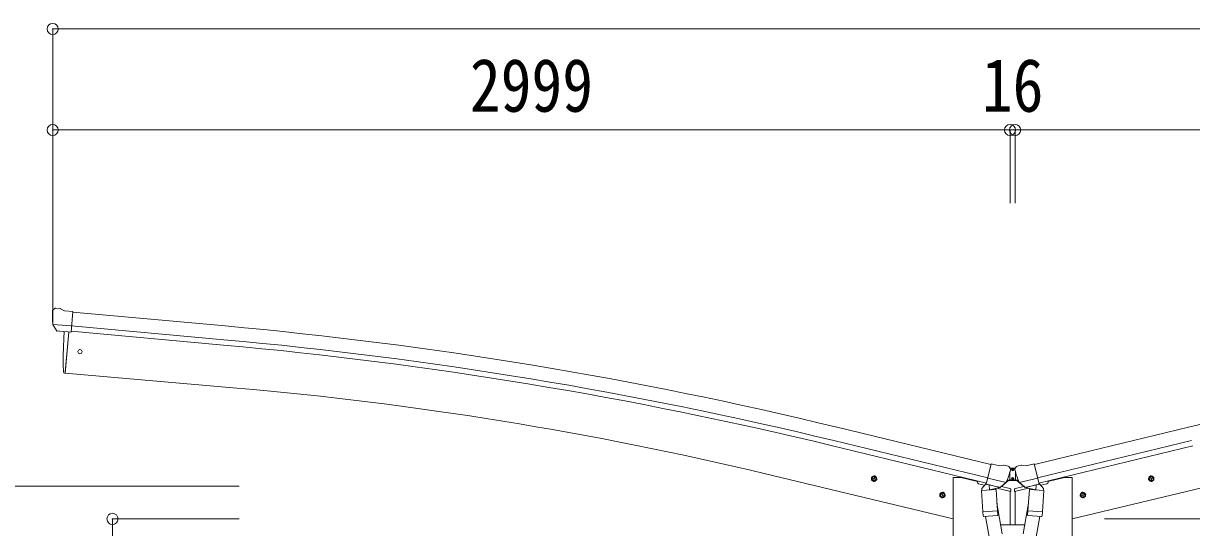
# Model space of a CAD drawing. Units: millimetres at full size. Extents: x -9783 to 9892, y -6828 to 6752.
# Drawn here: x -7726 to -4066, y -1755 to -175 of the extents above; entities that cross this region are included whole.
import ezdxf
from ezdxf.enums import TextEntityAlignment as Align

# ---------------------------------------------------------------- set-up
doc = ezdxf.new("R2010")
doc.units = ezdxf.units.MM
doc.header["$LTSCALE"] = 35
doc.header["$PDMODE"] = 32
doc.header["$PDSIZE"] = 35
for name, color, linetype, lineweight in [('0-1_本体', 4, 'Continuous', 9), ('0-2_部品', 7, 'Continuous', 9), ('0-7_合掌部品', 3, 'Continuous', 9), ('0-A_寸法', 6, 'Continuous', 9)]:
    doc.layers.add(name, color=color, linetype=linetype, lineweight=lineweight)
doc.styles.add('ＭＳ ゴシック', font='')
doc.styles.get('ＭＳ ゴシック').set_extended_font_data('MS Gothic')

msp = doc.modelspace()

# ---------------------------------------------------------------- linework, layer by layer
at = {"layer": '0-1_本体'}
for p, q in [((-7093.62, -1123.14), (-7570.95, -1080.09)), ((-7093.62, -1123.14), (-7570.95, -1080.09)), ((-7097.49, -1166.13), (-7574.67, -1123.09)), ((-7097.49, -1166.13), (-7574.67, -1123.09)), ((-7583.4, -1142.08), (-7594.65, -1270.68)), ((-7583.4, -1142.08), (-7594.65, -1270.68)), ((-7099.01, -1182.9), (-7576.18, -1139.87)), ((-7099.01, -1182.9), (-7576.18, -1139.87)), ((-7594.65, -1270.68), (-7056.71, -1317.74)), ((-7594.65, -1270.68), (-7056.71, -1317.74)), ((-4694.81, -1557.44), (-5176.98, -1440.14)), ((-4694.81, -1557.44), (-5176.98, -1440.14)), ((-4558.45, -1557.44), (-4076.28, -1440.14)), ((-4558.45, -1557.44), (-4076.28, -1440.14)), ((-4708.82, -1615.79), (-5191.19, -1498.66)), ((-4708.82, -1615.79), (-5191.19, -1498.66)), ((-4704.89, -1599.42), (-5187.22, -1482.3)), ((-4704.89, -1599.42), (-5187.22, -1482.3)), ((-4548.37, -1599.42), (-4066.04, -1482.3)), ((-4548.37, -1599.42), (-4066.04, -1482.3)), ((-4544.44, -1615.79), (-4062.07, -1498.66)), ((-4544.44, -1615.79), (-4062.07, -1498.66)), ((-5400.71, -1586.58), (-4812.63, -1727.77)), ((-5400.71, -1586.58), (-4812.63, -1727.77)), ((-4812.63, -1597.77), (-4788.63, -1597.77)), ((-4812.63, -1597.77), (-4788.63, -1597.77)), ((-4812.63, -1597.77), (-4812.63, -4777.77)), ((-4812.63, -1597.77), (-4812.63, -4777.77)), ((-4737.37, -1610.07), (-4788.63, -1597.77)), ((-4737.37, -1610.07), (-4788.63, -1597.77)), ((-4516.64, -1610.25), (-4464.63, -1597.77)), ((-4516.64, -1610.25), (-4464.63, -1597.77)), ((-4440.63, -1597.77), (-4464.63, -1597.77)), ((-4440.63, -1597.77), (-4464.63, -1597.77)), ((-3852.54, -1586.58), (-4440.63, -1727.77)), ((-3852.54, -1586.58), (-4440.63, -1727.77)), ((-4440.63, -1597.77), (-4440.63, -4777.77)), ((-4440.63, -1597.77), (-4440.63, -4777.77)), ((-4662.6, -1624.5), (-4662.6, -1625.05)), ((-4662.6, -1624.5), (-4662.6, -1625.05)), ((-4634.63, -1746.33), (-4634.63, -1641.21)), ((-4634.63, -1746.33), (-4634.63, -1641.21)), ((-4618.63, -1746.33), (-4618.63, -1641.21)), ((-4618.63, -1746.33), (-4618.63, -1641.21)), ((-4590.66, -1624.5), (-4590.66, -1625.05)), ((-4590.66, -1624.5), (-4590.66, -1625.05))]:
    msp.add_line(p, q, dxfattribs=at)
for centre, radius, start, end in [((-8269.67, -14177.17), 13106.9, 76.35206, 84.85206), ((-8269.67, -14177.17), 13106.9, 76.35206, 84.85206), ((-983.58, -14177.17), 13106.9, 95.14794, 103.64794), ((-983.58, -14177.17), 13106.9, 95.14794, 103.64794), ((-8269.67, -14177.17), 13063.74, 76.35206, 84.85206), ((-8269.67, -14177.17), 13063.74, 76.35206, 84.85206), ((-8269.67, -14177.17), 13046.9, 76.35206, 84.85206), ((-8269.67, -14177.17), 13046.9, 76.35206, 84.85206), ((-8035.31, -12580.39), 11305.08, 76.52357, 85.03409), ((-8035.31, -12580.39), 11305.08, 76.52357, 85.03409)]:
    msp.add_arc(centre, radius, start, end, dxfattribs=at)
at = {"layer": '0-2_部品'}
for p, q in [((-7634.11, -1075.09), (-7634.23, -1076.43)), ((-7633.05, -1073.05), (-7627.56, -1068.45)), ((-7623.91, -1067.3), (-7610.25, -1068.49)), ((-7597.29, -1075.65), (-7609.01, -1068.88)), ((-7597.29, -1075.65), (-7570.72, -1077.97)), ((-7576.38, -1142.63), (-7570.72, -1077.97)), ((-7633.59, -1117.94), (-7574.67, -1123.09)), ((-7622.34, -1137.42), (-7633.27, -1118.49)), ((-7619.95, -1138.82), (-7612.24, -1139.5)), ((-7594.41, -1268.35), (-7583.35, -1142.02)), ((-7586.34, -1141.76), (-7576.38, -1142.63)), ((-7597.26, -1270.73), (-7594.65, -1271.12)), ((-7594.65, -1271.12), (-7594.41, -1268.35)), ((-4668.45, -1561.88), (-4694.38, -1555.66)), ((-4668.45, -1561.88), (-4655.19, -1559.19)), ((-4640.71, -1562.37), (-4653.89, -1559.21)), ((-4637.61, -1564.62), (-4633.75, -1570.92)), ((-4633.39, -1573.2), (-4633.67, -1574.35)), ((-4619.86, -1573.2), (-4619.59, -1574.35)), ((-4615.65, -1564.62), (-4619.5, -1570.92)), ((-4612.55, -1562.37), (-4599.37, -1559.21)), ((-4584.81, -1561.88), (-4598.07, -1559.19)), ((-4584.81, -1561.88), (-4558.88, -1555.66)), ((-5050.88, -1604.01), (-5070.32, -1599.34)), ((-5067.9, -1599.92), (-5062.73, -1594.47)), ((-5065.77, -1607.12), (-5067.9, -1599.92)), ((-5062.93, -1611.39), (-5058.26, -1591.95)), ((-5062.73, -1594.47), (-5055.43, -1596.23)), ((-5055.43, -1596.23), (-5053.3, -1603.42)), ((-4737.37, -1609.04), (-4737.37, -1612.78)), ((-4647.45, -1613.5), (-4704.95, -1599.7)), ((-4605.81, -1613.5), (-4548.3, -1599.7)), ((-4515.89, -1609.04), (-4515.89, -1612.78)), ((-4202.38, -1604.01), (-4182.93, -1599.34)), ((-4197.82, -1596.23), (-4199.96, -1603.42)), ((-4190.53, -1594.47), (-4197.82, -1596.23)), ((-4190.32, -1611.39), (-4194.99, -1591.95)), ((-4185.36, -1599.92), (-4190.53, -1594.47)), ((-4187.49, -1607.12), (-4185.36, -1599.92)), ((-4853.96, -1651.28), (-4848.8, -1645.84)), ((-4849, -1662.76), (-4844.33, -1643.31)), ((-4848.8, -1645.84), (-4841.5, -1647.59)), ((-4714.41, -1622.24), (-4733.54, -1617.64)), ((-4724.52, -1639.06), (-4678.83, -1635.86)), ((-4719.85, -1705.9), (-4724.52, -1639.06)), ((-4710.11, -1617.29), (-4723.42, -1632.61)), ((-4723.42, -1632.61), (-4722.98, -1638.95)), ((-4709.16, -1617.23), (-4710.11, -1617.29)), ((-4706.08, -1619.7), (-4707.61, -1619.33)), ((-4669.37, -1628.51), (-4706.08, -1619.7)), ((-4700.13, -1621.52), (-4699.11, -1636.13)), ((-4671.92, -1630.52), (-4697.73, -1636.95)), ((-4680.61, -1632.68), (-4680.38, -1635.97)), ((-4678.83, -1635.86), (-4674.16, -1702.7)), ((-4632.82, -1641.83), (-4675.84, -1631.5)), ((-4667.01, -1628.98), (-4674.53, -1627.18)), ((-4671.21, -1628.74), (-4671.16, -1629.48)), ((-4667.84, -1628.88), (-4669.37, -1628.51)), ((-4664.3, -1628.41), (-4647.92, -1613.92)), ((-4661.27, -1625.74), (-4635.12, -1632.02)), ((-4632.82, -1634.93), (-4632.82, -1641.83)), ((-4620.44, -1641.83), (-4577.41, -1631.5)), ((-4620.44, -1634.93), (-4620.44, -1641.83)), ((-4591.98, -1625.74), (-4618.14, -1632.02)), ((-4588.96, -1628.41), (-4605.34, -1613.92)), ((-4586.25, -1628.98), (-4578.73, -1627.18)), ((-4585.41, -1628.88), (-4583.88, -1628.51)), ((-4583.88, -1628.51), (-4547.18, -1619.7)), ((-4582.04, -1628.74), (-4582.1, -1629.48)), ((-4581.34, -1630.52), (-4555.53, -1636.95)), ((-4574.42, -1635.86), (-4579.1, -1702.7)), ((-4528.74, -1639.06), (-4574.42, -1635.86)), ((-4572.65, -1632.68), (-4572.88, -1635.97)), ((-4553.13, -1621.52), (-4554.15, -1636.13)), ((-4547.18, -1619.7), (-4545.65, -1619.33)), ((-4544.1, -1617.23), (-4543.15, -1617.29)), ((-4543.15, -1617.29), (-4529.84, -1632.61)), ((-4538.85, -1622.24), (-4519.72, -1617.64)), ((-4533.41, -1705.9), (-4528.74, -1639.06)), ((-4529.84, -1632.61), (-4530.28, -1638.95)), ((-4404.46, -1645.84), (-4411.76, -1647.59)), ((-4404.26, -1662.76), (-4408.93, -1643.31)), ((-4399.29, -1651.28), (-4404.46, -1645.84)), ((-4836.94, -1655.37), (-4856.39, -1650.7)), ((-4851.83, -1658.48), (-4853.96, -1651.28)), ((-4841.5, -1647.59), (-4839.37, -1654.78)), ((-4675.89, -1677.93), (-4659.98, -1774.11)), ((-4577.37, -1677.93), (-4593.28, -1774.11)), ((-4416.32, -1655.37), (-4396.87, -1650.7)), ((-4411.76, -1647.59), (-4413.89, -1654.78)), ((-4401.43, -1658.48), (-4399.29, -1651.28)), ((-4719.85, -1705.9), (-4674.16, -1702.7)), ((-4719.84, -1705.9), (-4718.95, -1718.59)), ((-4675.14, -1717.31), (-4716.84, -1720.22)), ((-4711.41, -1719.84), (-4700.68, -1783.43)), ((-4673.3, -1715.17), (-4674.17, -1702.7)), ((-4673.7, -1716.53), (-4673.69, -1716.53)), ((-4579.96, -1715.17), (-4579.08, -1702.7)), ((-4579.56, -1716.53), (-4579.56, -1716.53)), ((-4533.41, -1705.9), (-4579.1, -1702.7)), ((-4578.11, -1717.31), (-4536.42, -1720.22)), ((-4541.84, -1719.84), (-4552.58, -1783.43)), ((-4533.42, -1705.9), (-4534.31, -1718.59)), ((-4588.26, -1746.33), (-4665, -1746.33))]:
    msp.add_line(p, q, dxfattribs=at)
for points in [[(-7633.66, -1117.31), (-7633.37, -1118.29), (-7633.27, -1118.49)], [(-7586.34, -1141.76), (-7586.61, -1141.83), (-7611.99, -1139.61), (-7612.24, -1139.5)], [(-7599.8, -1267.9), (-7600.64, -1242.27), (-7600.84, -1215.78), (-7600.36, -1189.29), (-7599.22, -1162.82), (-7597.72, -1140.86)], [(-4699.81, -1621.11), (-4709.53, -1618.77), (-4694.38, -1555.66)], [(-4553.45, -1621.11), (-4543.72, -1618.77), (-4558.88, -1555.66)], [(-5053.3, -1603.42), (-5058.47, -1608.87), (-5065.77, -1607.12)], [(-4199.96, -1603.42), (-4194.79, -1608.87), (-4187.49, -1607.12)], [(-4699.81, -1621.11), (-4699.57, -1621.26), (-4674.81, -1627.2), (-4674.53, -1627.18)], [(-4647.18, -1612.93), (-4647.76, -1613.77), (-4647.92, -1613.92)], [(-4606.08, -1612.93), (-4605.5, -1613.77), (-4605.34, -1613.92)], [(-4553.45, -1621.11), (-4553.68, -1621.26), (-4578.45, -1627.2), (-4578.73, -1627.18)], [(-4839.37, -1654.78), (-4844.53, -1660.23), (-4851.83, -1658.48)], [(-4413.89, -1654.78), (-4408.72, -1660.23), (-4401.43, -1658.48)]]:
    msp.add_lwpolyline(points, dxfattribs=at)
for centre, radius in [((-7548.58, -1203.48), 6.5), ((-5060.6, -1601.67), 8.5), ((-5060.6, -1601.67), 7.7), ((-5060.6, -1601.67), 6.5), ((-4192.66, -1601.67), 8.5), ((-4192.66, -1601.67), 7.7), ((-4192.66, -1601.67), 6.5), ((-4846.67, -1653.03), 8.5), ((-4846.67, -1653.03), 7.7), ((-4846.67, -1653.03), 6.5), ((-4406.59, -1653.03), 8.5), ((-4406.59, -1653.03), 7.7), ((-4406.59, -1653.03), 6.5)]:
    msp.add_circle(centre, radius, dxfattribs=at)
for centre, radius, start, end in [((-7432.6, -1094.07), 202.4, 175, 186.5915), ((-7624.35, -1072.28), 5, 85.00648, 129.99352), ((-7610.51, -1071.48), 3, 60, 85), ((-7596.82, -1267.77), 3, 182.53781, 261.49678), ((-4654.59, -1562.13), 3, 76.5, 101.5), ((-4641.88, -1567.24), 5, 31.5, 76.5), ((-4611.38, -1567.24), 5, 103.5, 148.5), ((-4598.67, -1562.13), 3, 78.5, 103.5), ((-4830.47, -1527.1), 202.4, 334.90875, 346.5), ((-4422.78, -1527.1), 202.4, 193.5, 205.09125), ((-4732.37, -1612.78), 5, 180, 256.5), ((-4707.49, -1618.84), 0.5, 221.23754, 256.5), ((-4700.73, -1621.6), 0.604, 7.79405, 79.40158), ((-4698.08, -1635.98), 1.03, 188.03431, 289.96103), ((-4672.16, -1629.55), 1, 284, 4), ((-4670.71, -1628.7), 0.5, 76.5, 184), ((-4667.73, -1628.39), 0.5, 256.5, 291.76246), ((-4662.17, -1624.91), 1.5, 259.976, 311.5), ((-4635.82, -1634.93), 3, 0, 76.5), ((-4617.44, -1634.93), 3, 103.5, 180), ((-4591.08, -1624.91), 1.5, 228.5, 280.024), ((-4585.53, -1628.39), 0.5, 248.23754, 283.5), ((-4582.54, -1628.7), 0.5, 356, 103.5), ((-4581.1, -1629.55), 1, 176, 256), ((-4555.17, -1635.98), 1.03, 250.03897, 351.96569), ((-4552.53, -1621.6), 0.604, 100.59842, 172.20595), ((-4545.77, -1618.84), 0.5, 283.5, 318.76246), ((-4520.89, -1612.78), 5, 283.5, 0), ((-4716.98, -1718.23), 2, 190.53157, 274), ((-4675.28, -1715.31), 2, 274, 322.59038), ((-4675.24, -1715.34), 1.95, 322.52234, 4.95983), ((-4578.02, -1715.34), 1.95, 175.04017, 217.47766), ((-4577.97, -1715.31), 2, 217.40962, 266), ((-4536.28, -1718.23), 2, 266, 349.46843)]:
    msp.add_arc(centre, radius, start, end, dxfattribs=at)
for centre, major_axis, ratio, start_param, end_param in [((-7631.12, -1075.35), (-2.71, -1.31), 0.997474, 4.9606201, 5.7465286), ((-7638.44, -1071.05), (15.35, 3.44), 0.101033, 0.3078116, 0.3080427), ((-7619.74, -1135.92), (-1.62, -2.54), 0.997631, 5.8041905, 6.6006116), ((-7619.61, -1135.72), (3.5, 2.17), 0.650902, 4.0958226, 4.1686332), ((-7619.68, -1135.83), (-1.62, -2.54), 0.997631, 0.3902369, 0.4789948), ((-4636.31, -1572.48), (1.57, -2.57), 0.99628, 0.7835347, 1.5707963), ((-4616.94, -1572.48), (-1.57, -2.57), 0.99628, 4.712389, 5.4996506), ((-4666.31, -1626.06), (0.73, -2.92), 0.997631, 5.8041905, 5.8929484), ((-4666.34, -1625.93), (-2.63, 3.16), 0.650902, 2.1145521, 2.1873627), ((-4666.29, -1626.16), (0.73, -2.92), 0.997631, 5.965759, 6.7621801), ((-4586.97, -1626.16), (-0.73, -2.92), 0.997631, 5.8041905, 6.6006116), ((-4586.91, -1625.93), (2.63, 3.16), 0.650902, 4.0958226, 4.1686332), ((-4586.95, -1626.06), (-0.73, -2.92), 0.997631, 0.3902369, 0.4789948)]:
    msp.add_ellipse(centre, major_axis=major_axis, ratio=ratio, start_param=start_param, end_param=end_param, dxfattribs=at)
at = {"layer": '0-7_合掌部品', "color": 7}
for p, q in [((-4634.06, -1570.49), (-4633.88, -1568.91)), ((-4619.38, -1568.91), (-4633.88, -1568.91)), ((-4625.37, -1573.63), (-4624.53, -1573.63)), ((-4619.2, -1570.49), (-4619.38, -1568.91)), ((-4661.18, -1626.03), (-4640.13, -1607.41)), ((-4646.3, -1610.86), (-4641.12, -1606.29)), ((-4640.13, -1605.91), (-4633.67, -1605.91)), ((-4613.13, -1607.41), (-4640.13, -1607.41)), ((-4635.13, -1579.91), (-4635.13, -1603.41)), ((-4633.38, -1606.41), (-4635.13, -1603.41)), ((-4633.38, -1606.41), (-4619.88, -1606.41)), ((-4625.37, -1602.33), (-4624.53, -1602.33)), ((-4619.88, -1606.41), (-4618.13, -1603.41)), ((-4619.59, -1605.91), (-4613.13, -1605.91)), ((-4618.13, -1579.91), (-4618.13, -1603.41)), ((-4592.08, -1626.03), (-4613.13, -1607.41)), ((-4606.96, -1610.86), (-4612.13, -1606.29))]:
    msp.add_line(p, q, dxfattribs=at)
for points in [[(-4627.89, -1572.79), (-4628.73, -1572.79), (-4628.73, -1573.63), (-4627.89, -1573.63)], [(-4626.21, -1571.95), (-4626.21, -1571.11), (-4627.05, -1571.11), (-4627.05, -1571.95)], [(-4624.53, -1573.63), (-4624.53, -1572.79), (-4625.37, -1572.79)], [(-4627.89, -1601.49), (-4628.73, -1601.49), (-4628.73, -1602.33), (-4627.89, -1602.33)], [(-4627.05, -1574.47), (-4627.05, -1575.31), (-4626.21, -1575.31), (-4626.21, -1574.47)], [(-4626.21, -1600.65), (-4626.21, -1599.81), (-4627.05, -1599.81), (-4627.05, -1600.65)], [(-4627.05, -1603.17), (-4627.05, -1604.01), (-4626.21, -1604.01), (-4626.21, -1603.17)], [(-4624.53, -1602.33), (-4624.53, -1601.49), (-4625.37, -1601.49)]]:
    msp.add_lwpolyline(points, dxfattribs=at)
for centre in [(-4626.63, -1573.21), (-4626.63, -1601.91)]:
    msp.add_circle(centre, 3.5, dxfattribs=at)
for centre, radius, start, end in [((-4627.89, -1571.95), 0.84, 270, 0), ((-4627.89, -1574.47), 0.84, 0, 90), ((-4625.37, -1571.95), 0.84, 180, 270), ((-4625.37, -1574.47), 0.84, 90, 180), ((-4640.13, -1607.41), 1.5, 90, 131.5), ((-4627.89, -1600.65), 0.84, 270, 0), ((-4627.89, -1603.17), 0.84, 0, 90), ((-4625.37, -1600.65), 0.84, 180, 270), ((-4625.37, -1603.17), 0.84, 90, 180), ((-4613.13, -1607.41), 1.5, 48.5, 90)]:
    msp.add_arc(centre, radius, start, end, dxfattribs=at)
at = {"layer": '0-A_寸法'}
for p, q in [((-7634.03, -192.14), (-7634.03, -508.76)), ((-7634.03, -192.14), (-1620.03, -192.14)), ((-7634.03, -508.76), (-7634.03, -1120.99)), ((-7634.03, -508.76), (-4635.03, -508.76)), ((-4635.03, -508.76), (-4635.03, -737.76)), ((-4635.03, -508.76), (-4635.03, -737.76)), ((-4635.03, -508.76), (-4619.03, -508.76)), ((-4619.03, -508.76), (-4619.03, -737.76)), ((-4619.03, -508.76), (-4619.03, -737.76)), ((-4619.03, -508.76), (-4619.03, -737.76)), ((-4619.03, -508.76), (-1620.03, -508.76)), ((-7994.61, -1624.76), (-7049.52, -1624.76)), ((-7446.64, -1727.76), (-7049.52, -1727.76)), ((-7446.64, -4227.76), (-7446.64, -1727.76)), ((-4339.1, -1727.76), (-3952.24, -1727.76))]:
    msp.add_line(p, q, dxfattribs=at)
for p in [(-7634.03, -192.14), (-7634.03, -508.76), (-4635.03, -508.76), (-4619.03, -508.76), (-7446.64, -1727.76)]:
    msp.add_point(p, dxfattribs=at)

# ---------------------------------------------------------------- texts
at = {"layer": '0-A_寸法', "color": 7, "style": 'ＭＳ ゴシック', "width": 0.85}
for s, p in [('2999', (-6327.03, -501.76)), ('16', (-4723.28, -501.76))]:
    msp.add_text(s, height=166.8, dxfattribs=at).set_placement(p, align=Align.BOTTOM_LEFT)

doc.saveas('drawing.dxf')
